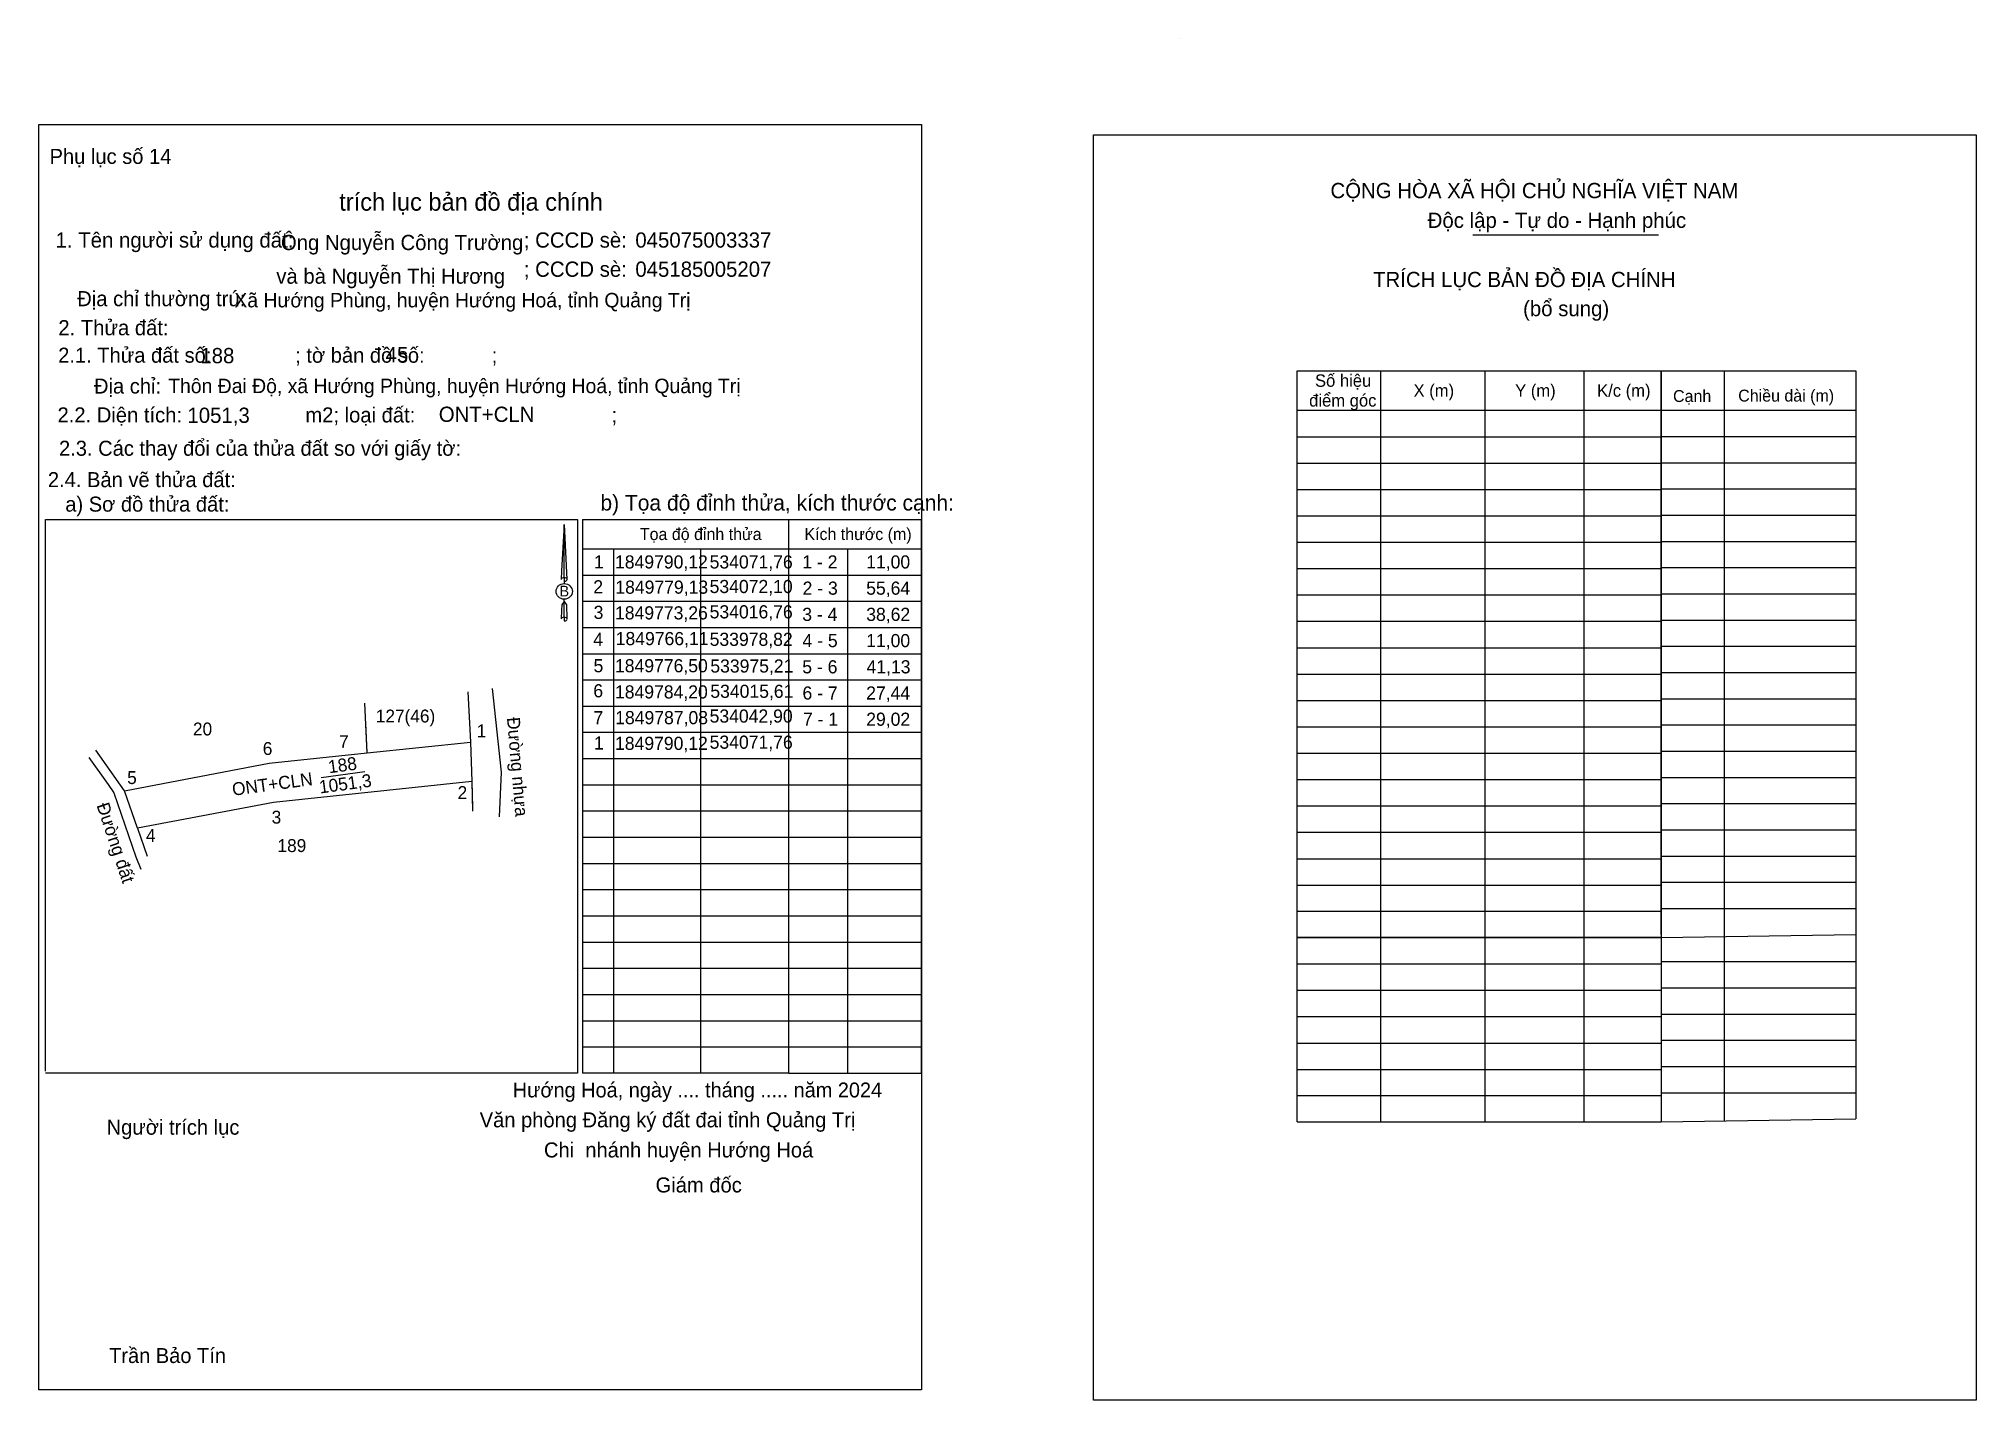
# Model space of a CAD drawing. Extents: x 533951 to 534492, y 1849606 to 1849986.
import ezdxf

# ---------------------------------------------------------------- set-up
doc = ezdxf.new("R2010")
doc.units = 0
for name, color, linetype in [('Level 1', 7, 'Continuous'), ('Level 10', 7, 'Continuous'), ('Level 13', 7, 'Continuous'), ('Level 23', 7, 'Continuous'), ('Level 27', 7, 'Continuous'), ('Level 3', 7, 'Continuous'), ('Level 36', 7, 'Continuous'), ('Level 40', 7, 'Continuous'), ('Level 42', 7, 'Continuous'), ('Level 52', 7, 'Continuous'), ('Level 53', 7, 'Continuous'), ('Level 6', 7, 'Continuous'), ('Level 63', 7, 'Continuous'), ('Level 9', 7, 'Continuous')]:
    doc.layers.add(name, color=color, linetype=linetype)

msp = doc.modelspace()

# ---------------------------------------------------------------- linework, layer by layer
at = {"layer": 'Level 1'}
for p, q in [((534269.76, 1849986.47), (534269.76, 1849986.47)), ((534351.46, 1849931.68), (534403.24, 1849931.68)), ((534421.61, 1849893.8), (534421.61, 1849684.34)), ((534404.05, 1849882.73), (534458.33, 1849882.73)), ((534404.05, 1849875.41), (534458.33, 1849875.41)), ((534404.05, 1849868.09), (534458.33, 1849868.09)), ((534404.05, 1849860.77), (534458.33, 1849860.77)), ((534160.61, 1849697.68), (534160.61, 1849852.24)), ((534160.61, 1849852.24), (534197.5, 1849852.24)), ((534197.5, 1849852.24), (534197.5, 1849697.68)), ((534404.05, 1849853.45), (534458.33, 1849853.45)), ((534103.16, 1849844.07), (534197.5, 1849844.07)), ((534177, 1849844.07), (534177, 1849697.68)), ((534404.05, 1849846.13), (534458.33, 1849846.13)), ((534404.05, 1849838.81), (534458.33, 1849838.81)), ((534102.96, 1849836.75), (534197.5, 1849836.75)), ((534102.96, 1849829.43), (534197.5, 1849829.43)), ((534404.05, 1849831.49), (534458.33, 1849831.49)), ((534102.96, 1849822.11), (534197.5, 1849822.11)), ((534404.05, 1849824.17), (534458.33, 1849824.17)), ((534404.05, 1849816.85), (534458.33, 1849816.85)), ((534102.96, 1849814.79), (534197.5, 1849814.79)), ((534102.96, 1849807.47), (534197.5, 1849807.47)), ((534404.05, 1849809.53), (534458.33, 1849809.53)), ((534102.96, 1849800.15), (534197.5, 1849800.15)), ((534404.05, 1849802.21), (534458.33, 1849802.21)), ((534404.05, 1849794.89), (534458.33, 1849794.89)), ((534102.96, 1849792.83), (534197.5, 1849792.83)), ((534102.96, 1849785.51), (534197.5, 1849785.51)), ((534404.05, 1849787.58), (534458.33, 1849787.58)), ((534404.05, 1849780.26), (534458.33, 1849780.26)), ((534102.96, 1849778.19), (534197.5, 1849778.19)), ((534102.96, 1849770.87), (534197.5, 1849770.87)), ((534404.05, 1849772.94), (534458.33, 1849772.94)), ((534102.96, 1849763.55), (534197.5, 1849763.55)), ((534404.05, 1849765.62), (534458.33, 1849765.62)), ((534404.05, 1849758.3), (534458.33, 1849758.3)), ((534102.96, 1849756.23), (534197.5, 1849756.23)), ((534102.96, 1849748.91), (534197.5, 1849748.91)), ((534404.05, 1849750.98), (534458.33, 1849750.98)), ((534102.96, 1849741.59), (534197.5, 1849741.59)), ((534404.05, 1849743.66), (534458.33, 1849743.66)), ((534404.05, 1849735.54), (534458.33, 1849736.34)), ((534102.96, 1849734.27), (534197.5, 1849734.27)), ((534102.96, 1849726.95), (534197.5, 1849726.95)), ((534404.05, 1849728.8), (534458.33, 1849728.8)), ((534102.96, 1849719.64), (534197.5, 1849719.64)), ((534404.05, 1849721.48), (534458.33, 1849721.48)), ((534404.05, 1849714.16), (534458.33, 1849714.16)), ((534102.96, 1849712.32), (534197.5, 1849712.32)), ((534102.96, 1849705), (534197.5, 1849705)), ((534404.05, 1849706.84), (534458.33, 1849706.84)), ((534160.61, 1849697.68), (534197.5, 1849697.68)), ((534404.05, 1849699.52), (534458.33, 1849699.52)), ((534404.05, 1849692.2), (534458.33, 1849692.2)), ((534404.05, 1849684.08), (534458.33, 1849684.88))]:
    msp.add_line(p, q, dxfattribs=at)
msp.add_lwpolyline([(534404.05, 1849736.34), (534404.05, 1849893.8), (534458.33, 1849893.8), (534458.33, 1849684.88)], dxfattribs=at)
at = {"layer": 'Level 10'}
msp.add_line((534070.99, 1849804.17), (534071.75, 1849790.12), dxfattribs=at)
msp.add_lwpolyline([(534077.76, 1849805.02), (534080.31, 1849781.71), (534079.73, 1849769.26)], dxfattribs=at)
msp.add_lwpolyline([(534016.76, 1849773.26), (533978.82, 1849766.11), (533975.21, 1849776.5), (534015.61, 1849784.2), (534042.9, 1849787.08), (534071.76, 1849790.12), (534072.1, 1849779.13)], close=True, dxfattribs=at)
at = {"layer": 'Level 13'}
for points in [[(533951.27, 1849962.57), (534197.63, 1849962.57), (534197.63, 1849609.27), (533951.27, 1849609.27)], [(534245.59, 1849959.65), (534491.94, 1849959.65), (534491.94, 1849606.35), (534245.59, 1849606.35)]]:
    msp.add_lwpolyline(points, close=True, dxfattribs=at)
at = {"layer": 'Level 23'}
for points in [[(534071.76, 1849790.12), (534072.1, 1849779.13), (534072.32, 1849771.83)], [(533965.27, 1849785.81), (533970.6, 1849778.22), (533972.18, 1849775.98), (533978.39, 1849758.05), (533979.74, 1849754.63)]]:
    msp.add_lwpolyline(points, dxfattribs=at)
at = {"layer": 'Level 27'}
for p, q in [((534042.9, 1849787.08), (534042.3, 1849800.94)), ((534042.9, 1849787.08), (534042.54, 1849795.37)), ((533975.21, 1849776.5), (533967.21, 1849787.84)), ((534072.1, 1849779.13), (534072.35, 1849770.83)), ((533978.82, 1849766.11), (533981.54, 1849758.26))]:
    msp.add_line(p, q, dxfattribs=at)
at = {"layer": 'Level 3'}
for p, q in [((534269.77, 1849986.47), (534269.77, 1849986.47)), ((533953.17, 1849852.24), (534101.58, 1849852.24)), ((533953.17, 1849698.23), (533953.17, 1849852.24)), ((534101.58, 1849852.24), (534101.58, 1849697.68)), ((534102.96, 1849852.24), (534102.96, 1849697.68)), ((534102.96, 1849852.24), (534160.61, 1849852.24)), ((534111.67, 1849844.07), (534111.67, 1849697.68)), ((534135.9, 1849844.07), (534135.9, 1849697.68)), ((534101.58, 1849697.68), (533953.17, 1849697.68)), ((534160.61, 1849697.68), (534102.96, 1849697.68))]:
    msp.add_line(p, q, dxfattribs=at)
at = {"layer": 'Level 40'}
for p, q in [((534097.9, 1849850.82), (534097.19, 1849837.92)), ((534097.9, 1849850.82), (534098.67, 1849835.53)), ((534097.9, 1849850.82), (534098.67, 1849835.53)), ((534097.9, 1849836.04), (534097.9, 1849850.82)), ((534097.9, 1849850.82), (534098.67, 1849835.53)), ((534097.19, 1849837.92), (534097.03, 1849835.53)), ((534097.9, 1849836.04), (534097.9, 1849835.48)), ((534097.9, 1849835.48), (534097.9, 1849835.04)), ((534097.9, 1849835.04), (534097.9, 1849834.45)), ((534097.9, 1849835.04), (534097.9, 1849834.45)), ((534097.9, 1849835.04), (534097.9, 1849834.45)), ((534098.67, 1849835.53), (534098.67, 1849835.53)), ((534097.24, 1849828.45), (534097.19, 1849826.9)), ((534097.9, 1849829.31), (534097.24, 1849828.45)), ((534097.9, 1849829.31), (534097.9, 1849829.99)), ((534097.9, 1849829.31), (534097.9, 1849829.99)), ((534097.9, 1849829.31), (534097.9, 1849829.99)), ((534097.9, 1849829.31), (534098.51, 1849828.45)), ((534097.9, 1849829.31), (534098.51, 1849828.45)), ((534097.9, 1849829.31), (534098.51, 1849828.45)), ((534097.9, 1849825), (534097.9, 1849829.31)), ((534098.51, 1849828.45), (534098.67, 1849824.48)), ((534098.51, 1849828.45), (534098.67, 1849824.48)), ((534098.51, 1849828.45), (534098.67, 1849824.48)), ((534097.19, 1849826.9), (534097.03, 1849824.48)), ((534097.9, 1849825), (534097.9, 1849824.39)), ((534097.9, 1849824.39), (534097.9, 1849823.97)), ((534098.67, 1849824.48), (534098.67, 1849824.48))]:
    msp.add_line(p, q, dxfattribs=at)
msp.add_ellipse((534097.9, 1849832.17), major_axis=(2.28, 0), ratio=0.952727, dxfattribs=at)
for centre, start_param, end_param in [((534097.9, 1849835.51), 1.570796, 3.074452), ((534097.9, 1849835.51), 0.067141, 1.570796), ((534097.9, 1849835.51), 4.712389, 6.283185), ((534097.9, 1849824.44), 2.491069, 3.074278), ((534097.9, 1849824.44), 1.570796, 2.491069), ((534097.9, 1849824.44), 0.067141, 1.570796), ((534097.9, 1849824.44), 4.712389, 6.283185)]:
    msp.add_ellipse(centre, major_axis=(0.834, 0), ratio=0.614131, start_param=start_param, end_param=end_param, dxfattribs=at)
at = {"layer": 'Level 53'}
for p, q in [((533951.27, 1849962.58), (533951.27, 1849962.58)), ((534197.62, 1849609.27), (534197.62, 1849609.27))]:
    msp.add_line(p, q, dxfattribs=at)
at = {"layer": 'Level 63'}
for p, q in [((534302.45, 1849893.8), (534404.05, 1849893.8)), ((534302.45, 1849684.08), (534302.45, 1849893.8)), ((534325.71, 1849893.8), (534325.71, 1849684.08)), ((534354.77, 1849893.8), (534354.77, 1849684.08)), ((534382.45, 1849893.8), (534382.45, 1849684.08)), ((534404.05, 1849893.8), (534404.05, 1849684.08)), ((534302.45, 1849882.73), (534404.05, 1849882.73)), ((534302.45, 1849875.36), (534404.05, 1849875.36)), ((534302.45, 1849868), (534404.05, 1849868)), ((534302.45, 1849860.64), (534404.05, 1849860.64)), ((534302.45, 1849853.27), (534404.05, 1849853.27)), ((534302.45, 1849845.91), (534404.05, 1849845.91)), ((534302.45, 1849838.55), (534404.05, 1849838.55)), ((534302.45, 1849831.18), (534404.05, 1849831.18)), ((534302.45, 1849823.82), (534404.05, 1849823.82)), ((534302.45, 1849816.46), (534404.05, 1849816.46)), ((534302.45, 1849809.09), (534404.05, 1849809.09)), ((534302.45, 1849801.73), (534404.05, 1849801.73)), ((534302.45, 1849794.37), (534404.05, 1849794.37)), ((534302.45, 1849787), (534404.05, 1849787)), ((534302.45, 1849779.64), (534404.05, 1849779.64)), ((534302.45, 1849772.28), (534404.05, 1849772.28)), ((534302.45, 1849764.91), (534404.05, 1849764.91)), ((534302.45, 1849757.55), (534404.05, 1849757.55)), ((534302.45, 1849750.19), (534404.05, 1849750.19)), ((534302.45, 1849742.86), (534404.05, 1849742.86)), ((534302.45, 1849735.54), (534404.05, 1849735.54)), ((534404.05, 1849735.54), (534302.45, 1849735.54)), ((534302.45, 1849728.18), (534404.05, 1849728.18)), ((534302.45, 1849720.82), (534404.05, 1849720.82)), ((534302.45, 1849713.45), (534404.05, 1849713.45)), ((534302.45, 1849706.09), (534404.05, 1849706.09)), ((534302.45, 1849698.73), (534404.05, 1849698.73)), ((534302.45, 1849691.4), (534404.05, 1849691.4)), ((534302.45, 1849684.08), (534404.05, 1849684.08))]:
    msp.add_line(p, q, dxfattribs=at)
at = {"layer": 'Level 9'}
msp.add_line((534030.11, 1849780.25), (534042.28, 1849781.89), dxfattribs=at)

# ---------------------------------------------------------------- texts
at = {"layer": 'Level 1'}
for s, height, p in [('Phụ lục số 14', 4.1967, (533954.28, 1849951.53)), ('CỘNG HÒA XÃ HỘI CHỦ NGHĨA VIỆT NAM', 4.2552, (534311.73, 1849941.96)), ('Độc lập - Tự do - Hạnh phúc', 4.2552, (534338.86, 1849933.66)), ('1. Tên người sử dụng đất:', 4.254, (533955.96, 1849928.15)), ('Ông Nguyễn Công Trường', 4.2353, (534018.85, 1849927.47)), ('; CCCD sè:', 4.254, (534086.63, 1849928.15)), ('045075003337', 4.254, (534117.75, 1849928.15)), ('; CCCD sè:', 4.254, (534086.63, 1849920.01)), ('và bà Nguyễn Thị Hương', 4.2353, (534017.56, 1849918.07)), ('045185005207', 4.254, (534117.75, 1849920.01)), ('TRÍCH LỤC BẢN ĐỒ ĐỊA CHÍNH', 4.2552, (534323.62, 1849917.13)), ('Địa chỉ thường trú:', 4.2113, (533962, 1849911.8)), ('(bổ sung)', 4.255, (534365.48, 1849909.01)), ('2. Thửa đất:', 4.2204, (533956.74, 1849903.69)), ('2.1. Thửa đất số:               ; tờ bản đồ số:            ;', 4.1967, (533956.69, 1849896.02)), ('Địa chỉ:', 4.197, (533966.68, 1849887.41)), ('Cạnh', 3.333, (534407.34, 1849885.05)), ('Chiều dài (m)', 3.3331, (534425.52, 1849885.17)), ('2.2. Diện tích:                      m2; loại đất:                                   ;', 4.2113, (533956.5, 1849879.34)), ('2.3. Các thay đổi của thửa đất so với giấy tờ:', 4.1967, (533956.92, 1849870.04)), ('2.4. Bản vẽ thửa đất: ', 4.1967, (533953.82, 1849861.28)), ('a) Sơ đồ thửa đất: ', 4.1967, (533958.67, 1849854.44)), ('Tọa độ đỉnh thửa', 3.3331, (534119.02, 1849846.51)), ('Kích thước (m)', 3.3331, (534164.93, 1849846.51)), ('Hướng Hoá, ngày .... tháng ..... năm 2024', 4.1535, (534083.54, 1849690.9)), ('Văn phòng Đăng ký đất đai tỉnh Quảng Trị', 4.1967, (534074.32, 1849682.54)), ('Người trích lục', 4.1967, (533970.2, 1849680.49)), (' Chi  nhánh huyện Hướng Hoá', 4.1967, (534090.69, 1849674.14)), (' Giám đốc', 4.204, (534121.84, 1849664.36)), ('Trần Bảo Tín', 4.1792, (533970.9, 1849616.74))]:
    msp.add_text(s, height=height, dxfattribs=at).set_placement(p)
at = {"layer": 'Level 10'}
msp.add_text('b) Tọa độ đỉnh thửa, kích thước cạnh:', height=4.381, dxfattribs=at).set_placement((534108.01, 1849854.75))
at = {"layer": 'Level 13'}
for s, p in [('188', (534032.28, 1849781.38)), ('ONT+CLN', (534005.48, 1849775.1)), ('1051,3', (534029.76, 1849775.73))]:
    msp.add_text(s, height=3.6, rotation=7.7046, dxfattribs=at).set_placement(p)
at = {"layer": 'Level 36'}
for s, p in [('20', (533994.3, 1849791.96)), ('127(46)', (534045.32, 1849795.58)), ('189', (534017.89, 1849759.41))]:
    msp.add_text(s, height=3.6, dxfattribs=at).set_placement(p)
at = {"layer": 'Level 40'}
msp.add_text('B', height=2.98, dxfattribs=at).set_placement((534096.61, 1849830.77))
at = {"layer": 'Level 42'}
msp.add_text(' trích lục bản đồ địa chính', height=4.9236, dxfattribs=at).set_placement((534033.3, 1849938.46))
at = {"layer": 'Level 52'}
for s, height, p in [('1', 3.67, (534106.21, 1849838.57)), ('1849790,12', 3.666, (534112.08, 1849838.57)), ('534071,76', 3.666, (534138.49, 1849838.57)), ('1 - 2', 3.666, (534164.34, 1849838.57)), ('11,00', 3.666, (534182.17, 1849838.57)), ('2', 3.67, (534106.02, 1849831.62)), ('1849779,13', 3.666, (534112.17, 1849831.53)), ('534072,10', 3.666, (534138.48, 1849831.71)), ('2 - 3', 3.666, (534164.43, 1849831.25)), ('55,64', 3.666, (534182.17, 1849831.25)), ('3', 3.67, (534106.11, 1849824.48)), ('1849773,26', 3.666, (534112.08, 1849824.35)), ('534016,76', 3.666, (534138.49, 1849824.64)), ('3 - 4', 3.666, (534164.33, 1849823.93)), ('38,62', 3.666, (534182.18, 1849823.93)), ('4', 3.67, (534106.01, 1849816.96)), ('1849766,11', 3.666, (534112.27, 1849817.17)), ('533978,82', 3.666, (534138.49, 1849816.97)), ('4 - 5', 3.666, (534164.4, 1849816.61)), ('11,00', 3.666, (534182.17, 1849816.61)), ('5', 3.67, (534106.08, 1849809.59)), ('1849776,50', 3.666, (534112.07, 1849809.59)), ('533975,21', 3.666, (534138.68, 1849809.52)), ('5 - 6', 3.666, (534164.34, 1849809.29)), ('41,13', 3.666, (534182.27, 1849809.29)), ('6', 3.67, (534106.02, 1849802.6)), ('1849784,20', 3.666, (534112.07, 1849802.28)), ('534015,61', 3.666, (534138.68, 1849802.46)), ('6 - 7', 3.666, (534164.4, 1849801.98)), ('27,44', 3.666, (534182.17, 1849801.98)), ('7', 3.67, (534106.07, 1849795.08)), ('1849787,08', 3.666, (534112.13, 1849795.1)), ('534042,90', 3.666, (534138.48, 1849795.54)), ('7 - 1', 3.666, (534164.53, 1849794.66)), ('29,02', 3.666, (534182.18, 1849794.66)), ('1', 3.67, (534106.21, 1849788.01)), ('1849790,12', 3.666, (534112.08, 1849787.92)), ('534071,76', 3.666, (534138.49, 1849788.25))]:
    msp.add_text(s, height=height, dxfattribs=at).set_placement(p)
at = {"layer": 'Level 6'}
for s, height, p in [('Xã Hướng Phùng, huyện Hướng Hoá, tỉnh Quảng Trị', 4.0413, (534005.86, 1849911.47)), ('188', 4.254, (533996.36, 1849895.88)), ('45', 4.254, (534048.06, 1849896.11)), ('Thôn Đai Độ, xã Hướng Phùng, huyện Hướng Hoá, tỉnh Quảng Trị', 4.0413, (533987.39, 1849887.52)), ('1051,3', 4.254, (533992.76, 1849879.22)), ('ONT+CLN', 4.254, (534062.9, 1849879.5)), ('.', 3.44, (534052.04, 1849870.17))]:
    msp.add_text(s, height=height, dxfattribs=at).set_placement(p)
at = {"layer": 'Level 63'}
for s, p in [('Số hiệu', (534307.42, 1849889.3)), ('điểm góc', (534305.79, 1849883.77)), ('X (m)', (534334.92, 1849886.53)), ('Y (m)', (534363.27, 1849886.53)), ('K/c (m)', (534386.15, 1849886.53))]:
    msp.add_text(s, height=3.46, dxfattribs=at).set_placement(p)
at = {"layer": 'Level 9'}
for s, p in [('1', (534073.49, 1849791.45)), ('6', (534013.78, 1849786.51)), ('7', (534035.09, 1849788.42)), ('5', (533975.95, 1849778.39)), ('2', (534068.15, 1849774.2)), ('3', (534016.26, 1849767.35)), ('4', (533981.17, 1849762.22))]:
    msp.add_text(s, height=3.6, dxfattribs=at).set_placement(p)
for s, rotation, p in [('Đường nhựa', 274.9387, (534081.91, 1849796.9)), ('Đường đất', 288.4871, (533967.35, 1849772.47))]:
    msp.add_text(s, height=3.6, rotation=rotation, dxfattribs=at).set_placement(p)

doc.saveas('drawing.dxf')
